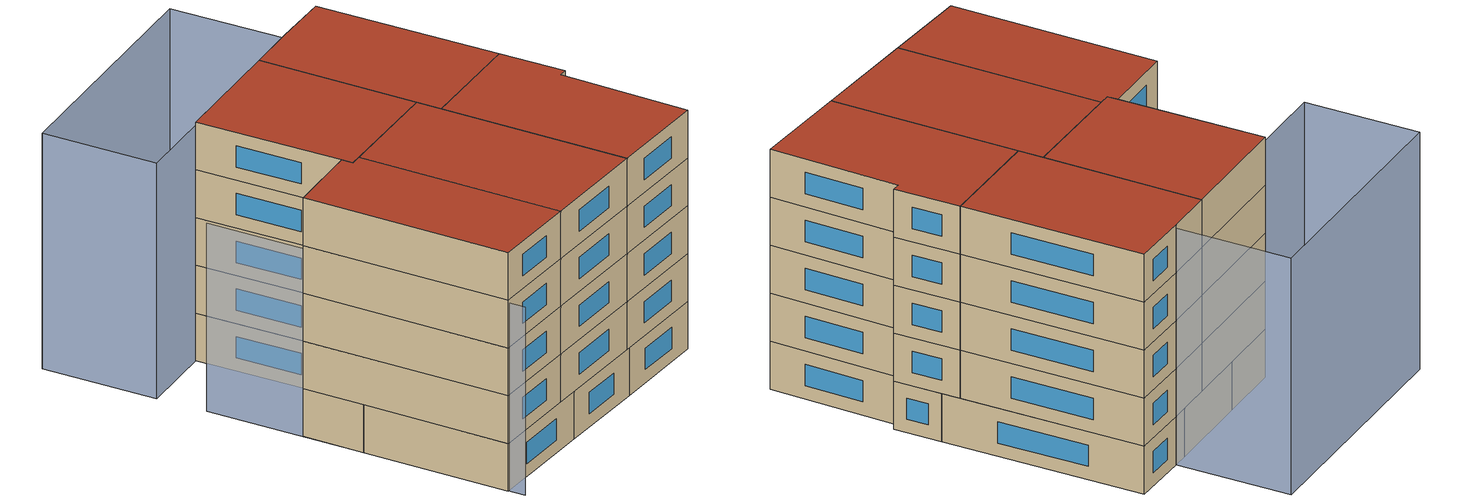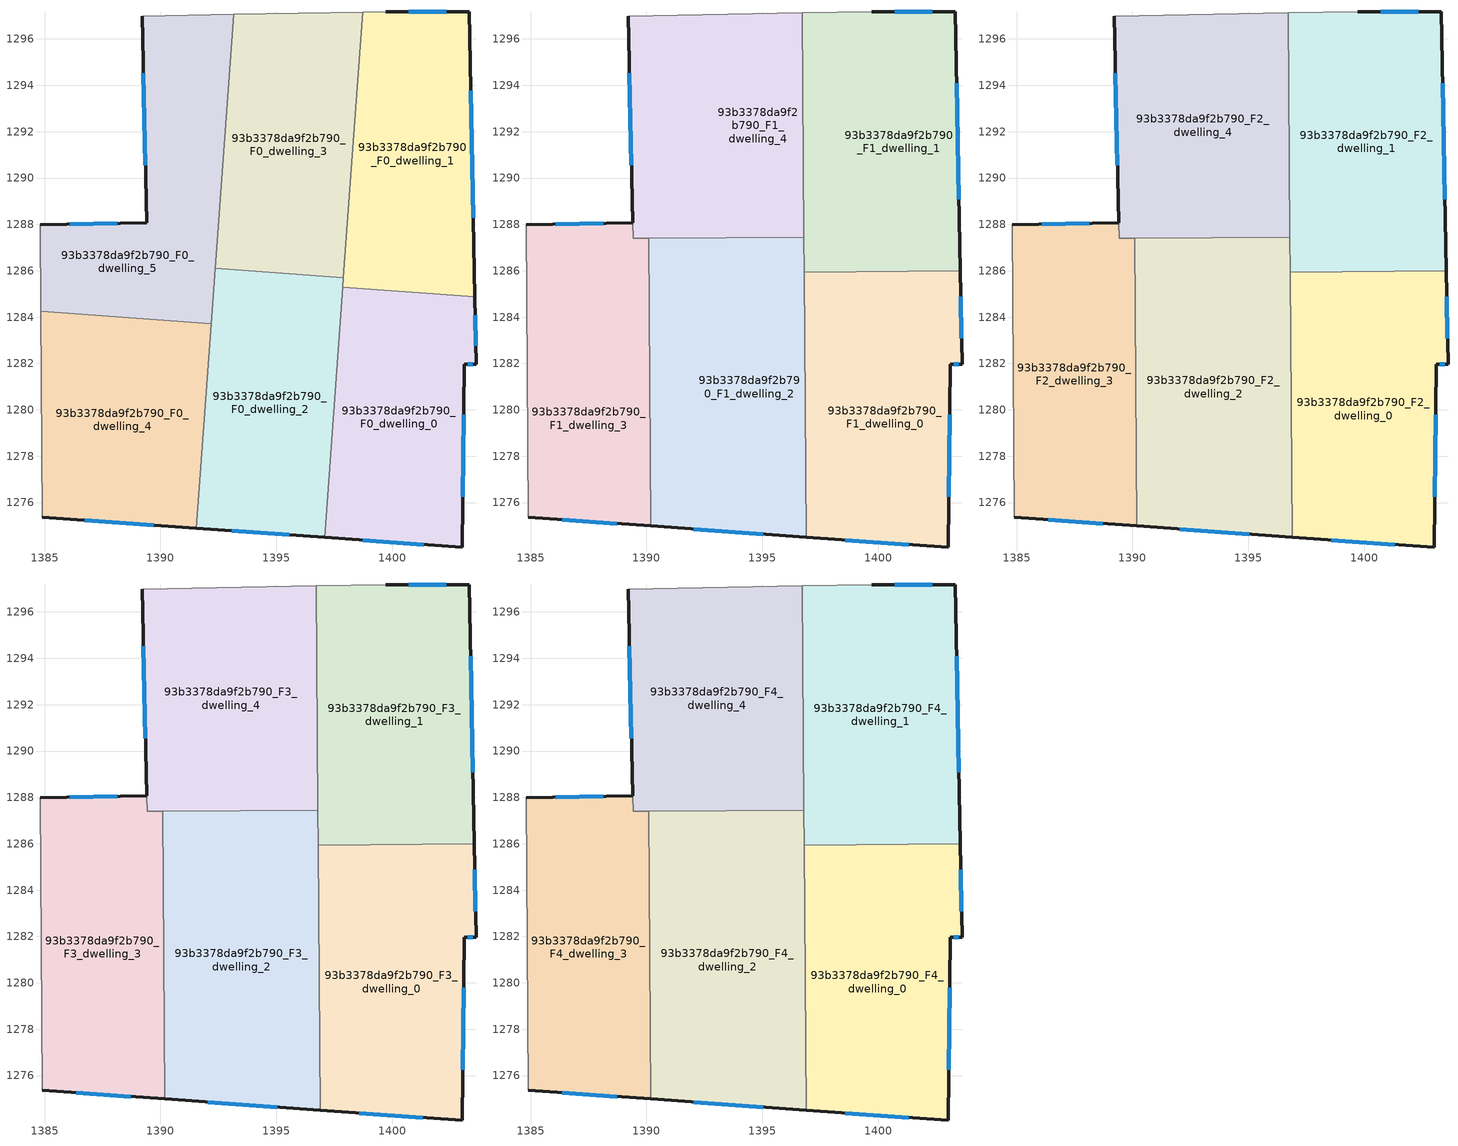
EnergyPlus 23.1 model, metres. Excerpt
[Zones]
93b3378da9f2b790_F0_dwelling_0
 floor ground (EU_floor_Construction): 1403.56,1284.88 1403.62,1281.97 1403.12,1281.97 1403.01,1274.06 1397.08,1274.49 1397.87,1285.29 z0
 wall outside (EU_wall_Construction): 1397.08,1274.49 1403.01,1274.06 1403.12,1281.97 1403.62,1281.97 1403.56,1284.88 z0:3
 wall to 93b3378da9f2b790_F0_dwelling_1 (EU_wall_Construction): 1403.56,1284.88 1397.87,1285.29 z0:3
 wall to 93b3378da9f2b790_F0_dwelling_2 (EU_wall_Construction): 1397.87,1285.29 1397.08,1274.49 z0:3
 window (EU_Window_Construction): 1403.6,1282.77 1403.58,1284.07 / 1403.25,1281.97 1403.48,1281.97 / 1403.04,1276.25 1403.09,1279.78 / 1398.72,1274.37 1401.37,1274.18 z0.83:2.17
93b3378da9f2b790_F0_dwelling_1
 floor ground (EU_floor_Construction): 1403.32,1297.18 1403.56,1284.88 1397.87,1285.29 1398.73,1297.16 1399.72,1297.18 z0
 wall outside (EU_wall_Construction): 1403.56,1284.88 1403.32,1297.18 1399.72,1297.18 z0:3
 wall adiabatic (EU_wall_Construction): 1399.72,1297.18 1398.73,1297.16 z0:3
 wall to 93b3378da9f2b790_F0_dwelling_3 (EU_wall_Construction): 1398.73,1297.16 1397.9,1285.7 z0:3
 wall to 93b3378da9f2b790_F0_dwelling_2 (EU_wall_Construction): 1397.9,1285.7 1397.87,1285.29 z0:3
 window (EU_Window_Construction): 1402.32,1297.18 1400.72,1297.18 / 1403.49,1288.28 1403.39,1293.77 z0.83:2.17
93b3378da9f2b790_F0_dwelling_2
 floor ground (EU_floor_Construction): 1397.9,1285.7 1397.08,1274.49 1391.56,1274.89 1392.37,1286.1 z0
 wall outside (EU_wall_Construction): 1391.56,1274.89 1397.08,1274.49 z0:3
 wall to 93b3378da9f2b790_F0_dwelling_3 (EU_wall_Construction): 1397.9,1285.7 1392.37,1286.1 z0:3
 wall to 93b3378da9f2b790_F0_dwelling_4 (EU_wall_Construction): 1392.2,1283.72 1391.56,1274.89 z0:3
 wall to 93b3378da9f2b790_F0_dwelling_5 (EU_wall_Construction): 1392.37,1286.1 1392.2,1283.72 z0:3
 window (EU_Window_Construction): 1393.09,1274.78 1395.55,1274.6 z0.83:2.17
 ceiling adiabatic (EU_roof_Construction): 1396.89,1274.51 1396.8,1285.78 1392.37,1286.1 1391.56,1274.89 z3
93b3378da9f2b790_F0_dwelling_3
 floor ground (EU_floor_Construction): 1398.73,1297.16 1397.9,1285.7 1392.37,1286.1 1393.17,1297.06 z0
 wall adiabatic (EU_wall_Construction): 1398.73,1297.16 1393.17,1297.06 z0:3
 wall to 93b3378da9f2b790_F0_dwelling_5 (EU_wall_Construction): 1393.17,1297.06 1392.37,1286.1 z0:3
 ceiling adiabatic (EU_roof_Construction): 1396.81,1285.78 1396.79,1287.45 1392.47,1287.42 1392.37,1286.1 z3
93b3378da9f2b790_F0_dwelling_4
 floor ground (EU_floor_Construction): 1392.2,1283.72 1391.56,1274.89 1384.9,1275.37 1384.83,1284.26 z0
 wall outside (EU_wall_Construction): 1384.9,1275.37 1391.56,1274.89 z0:3
 wall adiabatic (EU_wall_Construction): 1384.83,1284.26 1384.9,1275.37 z0:3
 wall to 93b3378da9f2b790_F0_dwelling_5 (EU_wall_Construction): 1392.2,1283.72 1384.83,1284.26 z0:3
 window (EU_Window_Construction): 1386.74,1275.24 1389.71,1275.02 z0.83:2.17
93b3378da9f2b790_F0_dwelling_5
 floor ground (EU_floor_Construction): 1393.17,1297.06 1392.2,1283.72 1384.83,1284.26 1384.81,1287.98 1389.41,1288.08 1389.21,1296.99 z0
 wall outside (EU_wall_Construction): 1389.21,1296.99 1389.41,1288.08 1384.81,1287.98 z0:3
 wall adiabatic (EU_wall_Construction): 1393.17,1297.06 1389.21,1296.99 / 1384.81,1287.98 1384.83,1284.26 z0:3
 window (EU_Window_Construction): 1388.13,1288.05 1386.08,1288.01 / 1389.27,1294.52 1389.35,1290.54 z0.83:2.17
 ceiling adiabatic (EU_roof_Construction): 1392.2,1283.72 1392.47,1287.42 1389.43,1287.39 1390.09,1287.4 1390.12,1283.87 z3
93b3378da9f2b790_F1_dwelling_0
 floor to 93b3378da9f2b790_F0_dwelling_0 (EU_floor_Construction): 1403.56,1284.88 1403.62,1281.97 1403.12,1281.97 1403.01,1274.06 1397.08,1274.49 1397.87,1285.29 z3
 floor to 93b3378da9f2b790_F0_dwelling_2 (EU_floor_Construction): 1397.9,1285.7 1397.08,1274.49 1396.89,1274.51 1396.81,1285.78 z3
 floor to 93b3378da9f2b790_F0_dwelling_1 (EU_floor_Construction): 1403.54,1285.99 1403.56,1284.88 1397.87,1285.29 1397.91,1285.95 z3
 floor to 93b3378da9f2b790_F0_dwelling_3 (EU_floor_Construction): 1397.91,1285.95 1397.9,1285.7 1396.81,1285.78 1396.8,1285.94 z3
 wall outside (EU_wall_Construction): 1396.89,1274.5 1403.01,1274.06 1403.12,1281.97 1403.62,1281.97 1403.54,1285.99 z3:6
 wall to 93b3378da9f2b790_F1_dwelling_1 (EU_wall_Construction): 1403.54,1285.99 1396.8,1285.94 z3:6
 wall to 93b3378da9f2b790_F1_dwelling_2 (EU_wall_Construction): 1396.8,1285.94 1396.89,1274.5 z3:6
 window (EU_Window_Construction): 1403.04,1276.25 1403.09,1279.78 / 1398.59,1274.38 1401.32,1274.19 / 1403.59,1283.08 1403.56,1284.88 / 1403.25,1281.97 1403.48,1281.97 z3.83:5.17
93b3378da9f2b790_F1_dwelling_1
 floor to 93b3378da9f2b790_F0_dwelling_1 (EU_floor_Construction): 1403.32,1297.18 1403.54,1285.99 1397.91,1285.95 1398.73,1297.16 1399.72,1297.18 z3
 floor to 93b3378da9f2b790_F0_dwelling_3 (EU_floor_Construction): 1398.73,1297.16 1397.91,1285.95 1396.8,1285.94 1396.72,1297.12 z3
 wall outside (EU_wall_Construction): 1403.54,1285.99 1403.32,1297.18 1399.72,1297.18 z3:6
 wall adiabatic (EU_wall_Construction): 1399.72,1297.18 1396.72,1297.12 z3:6
 wall to 93b3378da9f2b790_F1_dwelling_4 (EU_wall_Construction): 1396.72,1297.12 1396.79,1287.45 z3:6
 wall to 93b3378da9f2b790_F1_dwelling_2 (EU_wall_Construction): 1396.79,1287.45 1396.8,1285.94 z3:6
 window (EU_Window_Construction): 1402.32,1297.18 1400.72,1297.18 / 1403.48,1289.09 1403.38,1294.08 z3.83:5.17
93b3378da9f2b790_F1_dwelling_2
 floor to 93b3378da9f2b790_F0_dwelling_4 (EU_floor_Construction): 1392.2,1283.72 1391.56,1274.89 1390.19,1274.99 1390.13,1283.87 z3
 floor adiabatic (EU_floor_Construction): 1396.79,1287.45 1396.89,1274.5 1390.19,1274.99 1391.56,1274.89 1392.2,1283.72 1390.13,1283.87 1390.1,1287.4 z3
 wall outside (EU_wall_Construction): 1390.19,1274.99 1396.89,1274.5 z3:6
 wall to 93b3378da9f2b790_F1_dwelling_3 (EU_wall_Construction): 1390.1,1287.4 1390.19,1274.99 z3:6
 wall to 93b3378da9f2b790_F1_dwelling_4 (EU_wall_Construction): 1396.79,1287.45 1390.1,1287.4 z3:6
 window (EU_Window_Construction): 1392.05,1274.85 1395.04,1274.64 z3.83:5.17
93b3378da9f2b790_F1_dwelling_3
 floor to 93b3378da9f2b790_F0_dwelling_4 (EU_floor_Construction): 1390.12,1283.87 1390.19,1274.99 1384.9,1275.37 1384.83,1284.26 z3
 floor to 93b3378da9f2b790_F0_dwelling_5 (EU_floor_Construction): 1390.09,1287.4 1390.12,1283.87 1384.83,1284.26 1384.81,1287.98 1389.41,1288.08 1389.42,1287.39 z3
 wall outside (EU_wall_Construction): 1384.9,1275.37 1390.19,1274.99 / 1389.41,1288.08 1384.81,1287.98 z3:6
 wall adiabatic (EU_wall_Construction): 1384.81,1287.98 1384.9,1275.37 z3:6
 wall to 93b3378da9f2b790_F1_dwelling_4 (EU_wall_Construction): 1389.42,1287.39 1389.41,1288.08 / 1390.09,1287.4 1389.43,1287.39 z3:6
 window (EU_Window_Construction): 1386.37,1275.26 1388.73,1275.09 / 1388.13,1288.05 1386.08,1288.01 z3.83:5.17
93b3378da9f2b790_F1_dwelling_4
 floor to 93b3378da9f2b790_F0_dwelling_3 (EU_floor_Construction): 1396.72,1297.12 1396.79,1287.45 1392.47,1287.42 1393.17,1297.06 z3
 floor to 93b3378da9f2b790_F0_dwelling_5 (EU_floor_Construction): 1393.17,1297.06 1392.47,1287.42 1389.43,1287.39 1389.21,1296.99 z3
 wall outside (EU_wall_Construction): 1389.21,1296.99 1389.41,1288.08 z3:6
 wall adiabatic (EU_wall_Construction): 1396.72,1297.12 1389.21,1296.99 z3:6
 window (EU_Window_Construction): 1389.27,1294.52 1389.35,1290.54 z3.83:5.17
93b3378da9f2b790_F2_dwelling_0
 floor to 93b3378da9f2b790_F1_dwelling_0 (EU_floor_Construction): 1403.54,1285.99 1403.62,1281.97 1403.12,1281.97 1403.01,1274.06 1396.89,1274.5 1396.8,1285.94 z6
 wall outside (EU_wall_Construction): 1396.89,1274.5 1403.01,1274.06 1403.12,1281.97 1403.62,1281.97 1403.54,1285.99 z6:9
 wall to 93b3378da9f2b790_F2_dwelling_1 (EU_wall_Construction): 1403.54,1285.99 1396.8,1285.94 z6:9
 wall to 93b3378da9f2b790_F2_dwelling_2 (EU_wall_Construction): 1396.8,1285.94 1396.89,1274.5 z6:9
 window (EU_Window_Construction): 1403.04,1276.25 1403.09,1279.78 / 1398.59,1274.38 1401.32,1274.19 / 1403.59,1283.08 1403.56,1284.88 / 1403.25,1281.97 1403.48,1281.97 z6.83:8.17
93b3378da9f2b790_F2_dwelling_1
 floor to 93b3378da9f2b790_F1_dwelling_1 (EU_floor_Construction): 1403.32,1297.18 1403.54,1285.99 1396.8,1285.94 1396.72,1297.12 1399.72,1297.18 z6
 wall outside (EU_wall_Construction): 1403.54,1285.99 1403.32,1297.18 1399.72,1297.18 z6:9
 wall adiabatic (EU_wall_Construction): 1399.72,1297.18 1396.72,1297.12 z6:9
 wall to 93b3378da9f2b790_F2_dwelling_4 (EU_wall_Construction): 1396.72,1297.12 1396.79,1287.45 z6:9
 wall to 93b3378da9f2b790_F2_dwelling_2 (EU_wall_Construction): 1396.79,1287.45 1396.8,1285.94 z6:9
 window (EU_Window_Construction): 1402.32,1297.18 1400.72,1297.18 / 1403.48,1289.09 1403.38,1294.08 z6.83:8.17
93b3378da9f2b790_F2_dwelling_2
 floor to 93b3378da9f2b790_F1_dwelling_2 (EU_floor_Construction): 1396.79,1287.45 1396.89,1274.5 1390.19,1274.99 1390.1,1287.4 z6
 wall outside (EU_wall_Construction): 1390.19,1274.99 1396.89,1274.5 z6:9
 wall to 93b3378da9f2b790_F2_dwelling_3 (EU_wall_Construction): 1390.1,1287.4 1390.19,1274.99 z6:9
 wall to 93b3378da9f2b790_F2_dwelling_4 (EU_wall_Construction): 1396.79,1287.45 1390.1,1287.4 z6:9
 window (EU_Window_Construction): 1392.05,1274.85 1395.04,1274.64 z6.83:8.17
93b3378da9f2b790_F2_dwelling_3
 floor to 93b3378da9f2b790_F1_dwelling_3 (EU_floor_Construction): 1390.09,1287.4 1390.19,1274.99 1384.9,1275.37 1384.81,1287.98 1389.41,1288.08 1389.42,1287.39 z6
 wall outside (EU_wall_Construction): 1384.9,1275.37 1390.19,1274.99 / 1389.41,1288.08 1384.81,1287.98 z6:9
 wall adiabatic (EU_wall_Construction): 1384.81,1287.98 1384.9,1275.37 z6:9
 wall to 93b3378da9f2b790_F2_dwelling_4 (EU_wall_Construction): 1389.42,1287.39 1389.41,1288.08 / 1390.09,1287.4 1389.43,1287.39 z6:9
 window (EU_Window_Construction): 1386.37,1275.26 1388.73,1275.09 / 1388.13,1288.05 1386.08,1288.01 z6.83:8.17
93b3378da9f2b790_F2_dwelling_4
 floor to 93b3378da9f2b790_F1_dwelling_4 (EU_floor_Construction): 1396.72,1297.12 1396.79,1287.45 1389.43,1287.39 1389.21,1296.99 z6
 wall outside (EU_wall_Construction): 1389.21,1296.99 1389.41,1288.08 z6:9
 wall adiabatic (EU_wall_Construction): 1396.72,1297.12 1389.21,1296.99 z6:9
 window (EU_Window_Construction): 1389.27,1294.52 1389.35,1290.54 z6.83:8.17
93b3378da9f2b790_F3_dwelling_0
 floor to 93b3378da9f2b790_F2_dwelling_0 (EU_floor_Construction): 1403.54,1285.99 1403.62,1281.97 1403.12,1281.97 1403.01,1274.06 1396.89,1274.5 1396.8,1285.94 z9
 wall outside (EU_wall_Construction): 1396.89,1274.5 1403.01,1274.06 1403.12,1281.97 1403.62,1281.97 1403.54,1285.99 z9:12
 wall to 93b3378da9f2b790_F3_dwelling_1 (EU_wall_Construction): 1403.54,1285.99 1396.8,1285.94 z9:12
 wall to 93b3378da9f2b790_F3_dwelling_2 (EU_wall_Construction): 1396.8,1285.94 1396.89,1274.5 z9:12
 window (EU_Window_Construction): 1403.04,1276.25 1403.09,1279.78 / 1398.59,1274.38 1401.32,1274.19 / 1403.59,1283.08 1403.56,1284.88 / 1403.25,1281.97 1403.48,1281.97 z9.83:11.17
93b3378da9f2b790_F3_dwelling_1
 floor to 93b3378da9f2b790_F2_dwelling_1 (EU_floor_Construction): 1403.32,1297.18 1403.54,1285.99 1396.8,1285.94 1396.72,1297.12 1399.72,1297.18 z9
 wall outside (EU_wall_Construction): 1403.54,1285.99 1403.32,1297.18 1399.72,1297.18 z9:12
 wall adiabatic (EU_wall_Construction): 1399.72,1297.18 1396.72,1297.12 z9:12
 wall to 93b3378da9f2b790_F3_dwelling_4 (EU_wall_Construction): 1396.72,1297.12 1396.79,1287.45 z9:12
 wall to 93b3378da9f2b790_F3_dwelling_2 (EU_wall_Construction): 1396.79,1287.45 1396.8,1285.94 z9:12
 window (EU_Window_Construction): 1402.32,1297.18 1400.72,1297.18 / 1403.48,1289.09 1403.38,1294.08 z9.83:11.17
93b3378da9f2b790_F3_dwelling_2
 floor to 93b3378da9f2b790_F2_dwelling_2 (EU_floor_Construction): 1396.79,1287.45 1396.89,1274.5 1390.19,1274.99 1390.1,1287.4 z9
 wall outside (EU_wall_Construction): 1390.19,1274.99 1396.89,1274.5 z9:12
 wall to 93b3378da9f2b790_F3_dwelling_3 (EU_wall_Construction): 1390.1,1287.4 1390.19,1274.99 z9:12
 wall to 93b3378da9f2b790_F3_dwelling_4 (EU_wall_Construction): 1396.79,1287.45 1390.1,1287.4 z9:12
 window (EU_Window_Construction): 1392.05,1274.85 1395.04,1274.64 z9.83:11.17
93b3378da9f2b790_F3_dwelling_3
 floor to 93b3378da9f2b790_F2_dwelling_3 (EU_floor_Construction): 1390.09,1287.4 1390.19,1274.99 1384.9,1275.37 1384.81,1287.98 1389.41,1288.08 1389.42,1287.39 z9
 wall outside (EU_wall_Construction): 1384.9,1275.37 1390.19,1274.99 / 1389.41,1288.08 1384.81,1287.98 z9:12
 wall adiabatic (EU_wall_Construction): 1384.81,1287.98 1384.9,1275.37 z9:12
 wall to 93b3378da9f2b790_F3_dwelling_4 (EU_wall_Construction): 1389.42,1287.39 1389.41,1288.08 / 1390.09,1287.4 1389.43,1287.39 z9:12
 window (EU_Window_Construction): 1386.37,1275.26 1388.73,1275.09 / 1388.13,1288.05 1386.08,1288.01 z9.83:11.17
93b3378da9f2b790_F3_dwelling_4
 floor to 93b3378da9f2b790_F2_dwelling_4 (EU_floor_Construction): 1396.72,1297.12 1396.79,1287.45 1389.43,1287.39 1389.21,1296.99 z9
 wall outside (EU_wall_Construction): 1389.21,1296.99 1389.41,1288.08 z9:12
 wall adiabatic (EU_wall_Construction): 1396.72,1297.12 1389.21,1296.99 z9:12
 window (EU_Window_Construction): 1389.27,1294.52 1389.35,1290.54 z9.83:11.17
93b3378da9f2b790_F4_dwelling_0
 floor to 93b3378da9f2b790_F3_dwelling_0 (EU_floor_Construction): 1403.54,1285.99 1403.62,1281.97 1403.12,1281.97 1403.01,1274.06 1396.89,1274.5 1396.8,1285.94 z12
 wall outside (EU_wall_Construction): 1396.89,1274.5 1403.01,1274.06 1403.12,1281.97 1403.62,1281.97 1403.54,1285.99 z12:15
 wall to 93b3378da9f2b790_F4_dwelling_1 (EU_wall_Construction): 1403.54,1285.99 1396.8,1285.94 z12:15
 wall to 93b3378da9f2b790_F4_dwelling_2 (EU_wall_Construction): 1396.8,1285.94 1396.89,1274.5 z12:15
 window (EU_Window_Construction): 1403.04,1276.25 1403.09,1279.78 / 1398.59,1274.38 1401.32,1274.19 / 1403.59,1283.08 1403.56,1284.88 / 1403.25,1281.97 1403.48,1281.97 z12.83:14.17
 roof outside (EU_roof_Construction): 1403.01,1274.06 1403.12,1281.97 1403.62,1281.97 1403.54,1285.99 1396.8,1285.94 1396.89,1274.5 z15
93b3378da9f2b790_F4_dwelling_1
 floor to 93b3378da9f2b790_F3_dwelling_1 (EU_floor_Construction): 1403.32,1297.18 1403.54,1285.99 1396.8,1285.94 1396.72,1297.12 1399.72,1297.18 z12
 wall outside (EU_wall_Construction): 1403.54,1285.99 1403.32,1297.18 1399.72,1297.18 z12:15
 wall adiabatic (EU_wall_Construction): 1399.72,1297.18 1396.72,1297.12 z12:15
 wall to 93b3378da9f2b790_F4_dwelling_4 (EU_wall_Construction): 1396.72,1297.12 1396.79,1287.45 z12:15
 wall to 93b3378da9f2b790_F4_dwelling_2 (EU_wall_Construction): 1396.79,1287.45 1396.8,1285.94 z12:15
 window (EU_Window_Construction): 1402.32,1297.18 1400.72,1297.18 / 1403.48,1289.09 1403.38,1294.08 z12.83:14.17
 roof outside (EU_roof_Construction): 1403.54,1285.99 1403.32,1297.18 1399.72,1297.18 1396.72,1297.12 1396.8,1285.94 z15
93b3378da9f2b790_F4_dwelling_2
 floor to 93b3378da9f2b790_F3_dwelling_2 (EU_floor_Construction): 1396.79,1287.45 1396.89,1274.5 1390.19,1274.99 1390.1,1287.4 z12
 wall outside (EU_wall_Construction): 1390.19,1274.99 1396.89,1274.5 z12:15
 wall to 93b3378da9f2b790_F4_dwelling_3 (EU_wall_Construction): 1390.1,1287.4 1390.19,1274.99 z12:15
 wall to 93b3378da9f2b790_F4_dwelling_4 (EU_wall_Construction): 1396.79,1287.45 1390.1,1287.4 z12:15
 window (EU_Window_Construction): 1392.05,1274.85 1395.04,1274.64 z12.83:14.17
 roof outside (EU_roof_Construction): 1396.89,1274.5 1396.79,1287.45 1390.1,1287.4 1390.19,1274.99 z15
93b3378da9f2b790_F4_dwelling_3
 floor to 93b3378da9f2b790_F3_dwelling_3 (EU_floor_Construction): 1390.09,1287.4 1390.19,1274.99 1384.9,1275.37 1384.81,1287.98 1389.41,1288.08 1389.42,1287.39 z12
 wall outside (EU_wall_Construction): 1384.9,1275.37 1390.19,1274.99 / 1389.41,1288.08 1384.81,1287.98 z12:15
 wall adiabatic (EU_wall_Construction): 1384.81,1287.98 1384.9,1275.37 z12:15
 wall to 93b3378da9f2b790_F4_dwelling_4 (EU_wall_Construction): 1389.42,1287.39 1389.41,1288.08 / 1390.09,1287.4 1389.43,1287.39 z12:15
 window (EU_Window_Construction): 1386.37,1275.26 1388.73,1275.09 / 1388.13,1288.05 1386.08,1288.01 z12.83:14.17
 roof outside (EU_roof_Construction): 1390.19,1274.99 1390.09,1287.4 1389.42,1287.39 1389.41,1288.08 1384.81,1287.98 1384.9,1275.37 z15
93b3378da9f2b790_F4_dwelling_4
 floor to 93b3378da9f2b790_F3_dwelling_4 (EU_floor_Construction): 1396.72,1297.12 1396.79,1287.45 1389.43,1287.39 1389.21,1296.99 z12
 wall outside (EU_wall_Construction): 1389.21,1296.99 1389.41,1288.08 z12:15
 wall adiabatic (EU_wall_Construction): 1396.72,1297.12 1389.21,1296.99 z12:15
 window (EU_Window_Construction): 1389.27,1294.52 1389.35,1290.54 z12.83:14.17
 roof outside (EU_roof_Construction): 1396.79,1287.45 1396.72,1297.12 1389.21,1296.99 1389.42,1287.39 z15
shading: 1384.73,1293.88 1384.98,1274.37 z0:11.8; 1399.75,1297.18 1384.62,1296.9 / 1384.62,1296.9 1384.49,1303.91 / 1384.49,1303.91 1399.62,1304.19 / 1399.62,1304.19 1399.75,1297.18 z0:14.8
[Building]
EU S2 Campaign: North Axis=0; Terrain=City; Solar Distribution=FullExterior
[Site:Location]
Lyon-Bron: Latitude=45.75; Longitude=5; Time Zone=1; Elevation=198
[SizingPeriod:WeatherFileDays]
AnnualSizingPeriod: Begin Month=1; Begin Day of Month=1; End Month=12; End Day of Month=31; Day of Week for Start Day=Monday; Use Weather File Daylight Saving Period=No; Use Weather File Rain and Snow Indicators=No
[MATERIAL]
EU_InternalMass_Material: Roughness=MediumRough; Thickness=0.1; Conductivity=1; Density=1800; Specific Heat=900; Thermal Absorptance=0.9; Solar Absorptance=0.7; Visible Absorptance=0.7
[MATERIAL:NOMASS] Roughness=MediumRough; Thermal Absorptance=0.9; Solar Absorptance=0.7; Visible Absorptance=0.7
Name | Thermal Resistance
EU_wall_NoMass | 1.97775
EU_roof_NoMass | 1.81626
EU_floor_NoMass | 1.84812
[WINDOWMATERIAL:SIMPLEGLAZINGSYSTEM]
EU_Window_SimpleGlazing: UFactor=3.27502; Solar Heat Gain Coefficient=0.76; Visible Transmittance=0.76
[CONSTRUCTION]
EU_wall_Construction: EU_wall_NoMass
EU_roof_Construction: EU_roof_NoMass
EU_floor_Construction: EU_floor_NoMass
EU_Window_Construction: EU_Window_SimpleGlazing
EU_InternalMass_Construction: EU_InternalMass_Material
[ZONE] Type=1; Multiplier=1; Ceiling Height=autocalculate; Floor Area=autocalculate; Part of Total Floor Area=Yes
Name | Volume
93b3378da9f2b790_F0_dwelling_0; 93b3378da9f2b790_F0_dwelling_3 | 186.726
93b3378da9f2b790_F1_dwelling_0; 93b3378da9f2b790_F2_dwelling_0; 93b3378da9f2b790_F3_dwelling_0; 93b3378da9f2b790_F4_dwelling_0 | 224.069
93b3378da9f2b790_F0_dwelling_1 | 186.727
93b3378da9f2b790_F1_dwelling_1; 93b3378da9f2b790_F2_dwelling_1; 93b3378da9f2b790_F3_dwelling_1; 93b3378da9f2b790_F4_dwelling_1 | 224.076
93b3378da9f2b790_F0_dwelling_2; 93b3378da9f2b790_F0_dwelling_4 | 186.735
93b3378da9f2b790_F1_dwelling_2; 93b3378da9f2b790_F2_dwelling_2; 93b3378da9f2b790_F3_dwelling_2; 93b3378da9f2b790_F4_dwelling_2 | 254.594
93b3378da9f2b790_F1_dwelling_3; 93b3378da9f2b790_F2_dwelling_3; 93b3378da9f2b790_F3_dwelling_3; 93b3378da9f2b790_F4_dwelling_3 | 202.486
93b3378da9f2b790_F1_dwelling_4; 93b3378da9f2b790_F2_dwelling_4; 93b3378da9f2b790_F3_dwelling_4; 93b3378da9f2b790_F4_dwelling_4 | 214.958
93b3378da9f2b790_F0_dwelling_5 | 186.724
[INTERNALMASS] Construction=EU_InternalMass_Construction
Name | Zone or ZoneList | Surface Area
93b3378da9f2b790_F0_dwelling_0_EU_InternalMass | 93b3378da9f2b790_F0_dwelling_0 | 62.2421
93b3378da9f2b790_F0_dwelling_1_EU_InternalMass | 93b3378da9f2b790_F0_dwelling_1 | 62.2431
93b3378da9f2b790_F0_dwelling_2_EU_InternalMass | 93b3378da9f2b790_F0_dwelling_2 | 62.2448
93b3378da9f2b790_F0_dwelling_3_EU_InternalMass | 93b3378da9f2b790_F0_dwelling_3 | 62.2409
93b3378da9f2b790_F0_dwelling_4_EU_InternalMass | 93b3378da9f2b790_F0_dwelling_4 | 62.2437
93b3378da9f2b790_F0_dwelling_5_EU_InternalMass | 93b3378da9f2b790_F0_dwelling_5 | 62.2452
93b3378da9f2b790_F1_dwelling_0_EU_InternalMass | 93b3378da9f2b790_F1_dwelling_0 | 74.6884
93b3378da9f2b790_F1_dwelling_1_EU_InternalMass | 93b3378da9f2b790_F1_dwelling_1 | 74.6952
93b3378da9f2b790_F1_dwelling_2_EU_InternalMass | 93b3378da9f2b790_F1_dwelling_2 | 84.8639
93b3378da9f2b790_F1_dwelling_3_EU_InternalMass | 93b3378da9f2b790_F1_dwelling_3 | 67.5289
93b3378da9f2b790_F1_dwelling_4_EU_InternalMass | 93b3378da9f2b790_F1_dwelling_4 | 71.675
93b3378da9f2b790_F2_dwelling_0_EU_InternalMass | 93b3378da9f2b790_F2_dwelling_0 | 74.6884
93b3378da9f2b790_F2_dwelling_1_EU_InternalMass | 93b3378da9f2b790_F2_dwelling_1 | 74.6952
93b3378da9f2b790_F2_dwelling_2_EU_InternalMass | 93b3378da9f2b790_F2_dwelling_2 | 84.8639
93b3378da9f2b790_F2_dwelling_3_EU_InternalMass | 93b3378da9f2b790_F2_dwelling_3 | 67.5289
93b3378da9f2b790_F2_dwelling_4_EU_InternalMass | 93b3378da9f2b790_F2_dwelling_4 | 71.675
93b3378da9f2b790_F3_dwelling_0_EU_InternalMass | 93b3378da9f2b790_F3_dwelling_0 | 74.6884
93b3378da9f2b790_F3_dwelling_1_EU_InternalMass | 93b3378da9f2b790_F3_dwelling_1 | 74.6952
93b3378da9f2b790_F3_dwelling_2_EU_InternalMass | 93b3378da9f2b790_F3_dwelling_2 | 84.8639
93b3378da9f2b790_F3_dwelling_3_EU_InternalMass | 93b3378da9f2b790_F3_dwelling_3 | 67.5289
93b3378da9f2b790_F3_dwelling_4_EU_InternalMass | 93b3378da9f2b790_F3_dwelling_4 | 71.675
93b3378da9f2b790_F4_dwelling_0_EU_InternalMass | 93b3378da9f2b790_F4_dwelling_0 | 74.6884
93b3378da9f2b790_F4_dwelling_1_EU_InternalMass | 93b3378da9f2b790_F4_dwelling_1 | 74.6952
93b3378da9f2b790_F4_dwelling_2_EU_InternalMass | 93b3378da9f2b790_F4_dwelling_2 | 84.8639
93b3378da9f2b790_F4_dwelling_3_EU_InternalMass | 93b3378da9f2b790_F4_dwelling_3 | 67.5289
93b3378da9f2b790_F4_dwelling_4_EU_InternalMass | 93b3378da9f2b790_F4_dwelling_4 | 71.675
[OTHEREQUIPMENT] Fuel Type=Electricity; Design Level Calculation Method=Watts/Area; Power per Zone Floor Area=1; Fraction Latent=0; Fraction Radiant=0; Fraction Lost=0; Carbon Dioxide Generation Rate=0; EndUse Subcategory=EU_Step8_InternalGains
Name | Zone or ZoneList or Space or SpaceList | Schedule
EU_Step8_InternalGain_93b3378da9f2b790_F0_dwelling_0_f000 | 93b3378da9f2b790_F0_dwelling_0 | EU_Step8_GainSchedule_93b3378da9f2b790_F0_dwelling_0_f000
EU_Step8_InternalGain_93b3378da9f2b790_F0_dwelling_1_f000 | 93b3378da9f2b790_F0_dwelling_1 | EU_Step8_GainSchedule_93b3378da9f2b790_F0_dwelling_1_f000
EU_Step8_InternalGain_93b3378da9f2b790_F0_dwelling_2_f000 | 93b3378da9f2b790_F0_dwelling_2 | EU_Step8_GainSchedule_93b3378da9f2b790_F0_dwelling_2_f000
EU_Step8_InternalGain_93b3378da9f2b790_F0_dwelling_3_f000 | 93b3378da9f2b790_F0_dwelling_3 | EU_Step8_GainSchedule_93b3378da9f2b790_F0_dwelling_3_f000
EU_Step8_InternalGain_93b3378da9f2b790_F0_dwelling_4_f000 | 93b3378da9f2b790_F0_dwelling_4 | EU_Step8_GainSchedule_93b3378da9f2b790_F0_dwelling_4_f000
EU_Step8_InternalGain_93b3378da9f2b790_F0_dwelling_5_f000 | 93b3378da9f2b790_F0_dwelling_5 | EU_Step8_GainSchedule_93b3378da9f2b790_F0_dwelling_5_f000
EU_Step8_InternalGain_93b3378da9f2b790_F1_dwelling_0_f000 | 93b3378da9f2b790_F1_dwelling_0 | EU_Step8_GainSchedule_93b3378da9f2b790_F1_dwelling_0_f000
EU_Step8_InternalGain_93b3378da9f2b790_F1_dwelling_1_f000 | 93b3378da9f2b790_F1_dwelling_1 | EU_Step8_GainSchedule_93b3378da9f2b790_F1_dwelling_1_f000
EU_Step8_InternalGain_93b3378da9f2b790_F1_dwelling_2_f000 | 93b3378da9f2b790_F1_dwelling_2 | EU_Step8_GainSchedule_93b3378da9f2b790_F1_dwelling_2_f000
EU_Step8_InternalGain_93b3378da9f2b790_F1_dwelling_3_f000 | 93b3378da9f2b790_F1_dwelling_3 | EU_Step8_GainSchedule_93b3378da9f2b790_F1_dwelling_3_f000
EU_Step8_InternalGain_93b3378da9f2b790_F1_dwelling_4_f000 | 93b3378da9f2b790_F1_dwelling_4 | EU_Step8_GainSchedule_93b3378da9f2b790_F1_dwelling_4_f000
EU_Step8_InternalGain_93b3378da9f2b790_F2_dwelling_0_f000 | 93b3378da9f2b790_F2_dwelling_0 | EU_Step8_GainSchedule_93b3378da9f2b790_F2_dwelling_0_f000
EU_Step8_InternalGain_93b3378da9f2b790_F2_dwelling_1_f000 | 93b3378da9f2b790_F2_dwelling_1 | EU_Step8_GainSchedule_93b3378da9f2b790_F2_dwelling_1_f000
EU_Step8_InternalGain_93b3378da9f2b790_F2_dwelling_2_f000 | 93b3378da9f2b790_F2_dwelling_2 | EU_Step8_GainSchedule_93b3378da9f2b790_F2_dwelling_2_f000
EU_Step8_InternalGain_93b3378da9f2b790_F2_dwelling_3_f000 | 93b3378da9f2b790_F2_dwelling_3 | EU_Step8_GainSchedule_93b3378da9f2b790_F2_dwelling_3_f000
EU_Step8_InternalGain_93b3378da9f2b790_F2_dwelling_4_f000 | 93b3378da9f2b790_F2_dwelling_4 | EU_Step8_GainSchedule_93b3378da9f2b790_F2_dwelling_4_f000
EU_Step8_InternalGain_93b3378da9f2b790_F3_dwelling_0_f000 | 93b3378da9f2b790_F3_dwelling_0 | EU_Step8_GainSchedule_93b3378da9f2b790_F3_dwelling_0_f000
EU_Step8_InternalGain_93b3378da9f2b790_F3_dwelling_1_f000 | 93b3378da9f2b790_F3_dwelling_1 | EU_Step8_GainSchedule_93b3378da9f2b790_F3_dwelling_1_f000
EU_Step8_InternalGain_93b3378da9f2b790_F3_dwelling_2_f000 | 93b3378da9f2b790_F3_dwelling_2 | EU_Step8_GainSchedule_93b3378da9f2b790_F3_dwelling_2_f000
EU_Step8_InternalGain_93b3378da9f2b790_F3_dwelling_3_f000 | 93b3378da9f2b790_F3_dwelling_3 | EU_Step8_GainSchedule_93b3378da9f2b790_F3_dwelling_3_f000
EU_Step8_InternalGain_93b3378da9f2b790_F3_dwelling_4_f000 | 93b3378da9f2b790_F3_dwelling_4 | EU_Step8_GainSchedule_93b3378da9f2b790_F3_dwelling_4_f000
EU_Step8_InternalGain_93b3378da9f2b790_F4_dwelling_0_f000 | 93b3378da9f2b790_F4_dwelling_0 | EU_Step8_GainSchedule_93b3378da9f2b790_F4_dwelling_0_f000
EU_Step8_InternalGain_93b3378da9f2b790_F4_dwelling_1_f000 | 93b3378da9f2b790_F4_dwelling_1 | EU_Step8_GainSchedule_93b3378da9f2b790_F4_dwelling_1_f000
EU_Step8_InternalGain_93b3378da9f2b790_F4_dwelling_2_f000 | 93b3378da9f2b790_F4_dwelling_2 | EU_Step8_GainSchedule_93b3378da9f2b790_F4_dwelling_2_f000
EU_Step8_InternalGain_93b3378da9f2b790_F4_dwelling_3_f000 | 93b3378da9f2b790_F4_dwelling_3 | EU_Step8_GainSchedule_93b3378da9f2b790_F4_dwelling_3_f000
EU_Step8_InternalGain_93b3378da9f2b790_F4_dwelling_4_f000 | 93b3378da9f2b790_F4_dwelling_4 | EU_Step8_GainSchedule_93b3378da9f2b790_F4_dwelling_4_f000
[ZONEVENTILATION:DESIGNFLOWRATE] Schedule=EU_AlwaysOn; Design Flow Rate Calculation Method=AirChanges/Hour; Air Changes per Hour=0.759424; Ventilation Type=Natural; Fan Pressure Rise=0; Fan Total Efficiency=1; Constant Term Coefficient=1; Temperature Term Coefficient=0; Velocity Term Coefficient=0; Velocity Squared Term Coefficient=0; Minimum Indoor Temperature=-100; Maximum Indoor Temperature=100; Delta Temperature=-100; Minimum Outdoor Temperature=-100; Maximum Outdoor Temperature=100; Maximum Wind Speed=40
Name | Zone or ZoneList or Space or SpaceList
EU_ConstantAir_93b3378da9f2b790_F0_dwelling_0 | 93b3378da9f2b790_F0_dwelling_0
EU_ConstantAir_93b3378da9f2b790_F0_dwelling_1 | 93b3378da9f2b790_F0_dwelling_1
EU_ConstantAir_93b3378da9f2b790_F0_dwelling_2 | 93b3378da9f2b790_F0_dwelling_2
EU_ConstantAir_93b3378da9f2b790_F0_dwelling_3 | 93b3378da9f2b790_F0_dwelling_3
EU_ConstantAir_93b3378da9f2b790_F0_dwelling_4 | 93b3378da9f2b790_F0_dwelling_4
EU_ConstantAir_93b3378da9f2b790_F0_dwelling_5 | 93b3378da9f2b790_F0_dwelling_5
EU_ConstantAir_93b3378da9f2b790_F1_dwelling_0 | 93b3378da9f2b790_F1_dwelling_0
EU_ConstantAir_93b3378da9f2b790_F1_dwelling_1 | 93b3378da9f2b790_F1_dwelling_1
EU_ConstantAir_93b3378da9f2b790_F1_dwelling_2 | 93b3378da9f2b790_F1_dwelling_2
EU_ConstantAir_93b3378da9f2b790_F1_dwelling_3 | 93b3378da9f2b790_F1_dwelling_3
EU_ConstantAir_93b3378da9f2b790_F1_dwelling_4 | 93b3378da9f2b790_F1_dwelling_4
EU_ConstantAir_93b3378da9f2b790_F2_dwelling_0 | 93b3378da9f2b790_F2_dwelling_0
EU_ConstantAir_93b3378da9f2b790_F2_dwelling_1 | 93b3378da9f2b790_F2_dwelling_1
EU_ConstantAir_93b3378da9f2b790_F2_dwelling_2 | 93b3378da9f2b790_F2_dwelling_2
EU_ConstantAir_93b3378da9f2b790_F2_dwelling_3 | 93b3378da9f2b790_F2_dwelling_3
EU_ConstantAir_93b3378da9f2b790_F2_dwelling_4 | 93b3378da9f2b790_F2_dwelling_4
EU_ConstantAir_93b3378da9f2b790_F3_dwelling_0 | 93b3378da9f2b790_F3_dwelling_0
EU_ConstantAir_93b3378da9f2b790_F3_dwelling_1 | 93b3378da9f2b790_F3_dwelling_1
EU_ConstantAir_93b3378da9f2b790_F3_dwelling_2 | 93b3378da9f2b790_F3_dwelling_2
EU_ConstantAir_93b3378da9f2b790_F3_dwelling_3 | 93b3378da9f2b790_F3_dwelling_3
EU_ConstantAir_93b3378da9f2b790_F3_dwelling_4 | 93b3378da9f2b790_F3_dwelling_4
EU_ConstantAir_93b3378da9f2b790_F4_dwelling_0 | 93b3378da9f2b790_F4_dwelling_0
EU_ConstantAir_93b3378da9f2b790_F4_dwelling_1 | 93b3378da9f2b790_F4_dwelling_1
EU_ConstantAir_93b3378da9f2b790_F4_dwelling_2 | 93b3378da9f2b790_F4_dwelling_2
EU_ConstantAir_93b3378da9f2b790_F4_dwelling_3 | 93b3378da9f2b790_F4_dwelling_3
EU_ConstantAir_93b3378da9f2b790_F4_dwelling_4 | 93b3378da9f2b790_F4_dwelling_4
[HVACTEMPLATE:THERMOSTAT] Constant Heating Setpoint=20; Constant Cooling Setpoint=50
EU_HeatOnly_93b3378da9f2b790_F0_dwelling_0; EU_HeatOnly_93b3378da9f2b790_F0_dwelling_1; EU_HeatOnly_93b3378da9f2b790_F0_dwelling_2; EU_HeatOnly_93b3378da9f2b790_F0_dwelling_3; EU_HeatOnly_93b3378da9f2b790_F0_dwelling_4; EU_HeatOnly_93b3378da9f2b790_F0_dwelling_5; EU_HeatOnly_93b3378da9f2b790_F1_dwelling_0; EU_HeatOnly_93b3378da9f2b790_F1_dwelling_1; EU_HeatOnly_93b3378da9f2b790_F1_dwelling_2; EU_HeatOnly_93b3378da9f2b790_F1_dwelling_3; EU_HeatOnly_93b3378da9f2b790_F1_dwelling_4; EU_HeatOnly_93b3378da9f2b790_F2_dwelling_0; EU_HeatOnly_93b3378da9f2b790_F2_dwelling_1; EU_HeatOnly_93b3378da9f2b790_F2_dwelling_2; EU_HeatOnly_93b3378da9f2b790_F2_dwelling_3; EU_HeatOnly_93b3378da9f2b790_F2_dwelling_4; EU_HeatOnly_93b3378da9f2b790_F3_dwelling_0; EU_HeatOnly_93b3378da9f2b790_F3_dwelling_1; EU_HeatOnly_93b3378da9f2b790_F3_dwelling_2; EU_HeatOnly_93b3378da9f2b790_F3_dwelling_3; EU_HeatOnly_93b3378da9f2b790_F3_dwelling_4; EU_HeatOnly_93b3378da9f2b790_F4_dwelling_0; EU_HeatOnly_93b3378da9f2b790_F4_dwelling_1; EU_HeatOnly_93b3378da9f2b790_F4_dwelling_2; EU_HeatOnly_93b3378da9f2b790_F4_dwelling_3; EU_HeatOnly_93b3378da9f2b790_F4_dwelling_4
[HVACTEMPLATE:ZONE:IDEALLOADSAIRSYSTEM] System Availability Schedule=EU_AlwaysOn; Maximum Heating Supply Air Temperature=50; Minimum Cooling Supply Air Temperature=13; Maximum Heating Supply Air Humidity Ratio=0.0156; Minimum Cooling Supply Air Humidity Ratio=0.0077; Heating Limit=NoLimit; Cooling Limit=NoLimit; Heating Availability Schedule=EU_AlwaysOn; Cooling Availability Schedule=EU_CoolingOff; Dehumidification Control Type=ConstantSensibleHeatRatio; Cooling Sensible Heat Ratio=0.7; Dehumidification Setpoint=60; Humidification Control Type=None; Humidification Setpoint=30; Outdoor Air Method=None; Outdoor Air Flow Rate per Person=0.00944; Outdoor Air Flow Rate per Zone Floor Area=0; Outdoor Air Flow Rate per Zone=0; Demand Controlled Ventilation Type=None; Outdoor Air Economizer Type=NoEconomizer; Heat Recovery Type=None; Sensible Heat Recovery Effectiveness=0.7; Latent Heat Recovery Effectiveness=0.65
Name | Template Thermostat
93b3378da9f2b790_F0_dwelling_0 | EU_HeatOnly_93b3378da9f2b790_F0_dwelling_0
93b3378da9f2b790_F0_dwelling_1 | EU_HeatOnly_93b3378da9f2b790_F0_dwelling_1
93b3378da9f2b790_F0_dwelling_2 | EU_HeatOnly_93b3378da9f2b790_F0_dwelling_2
93b3378da9f2b790_F0_dwelling_3 | EU_HeatOnly_93b3378da9f2b790_F0_dwelling_3
93b3378da9f2b790_F0_dwelling_4 | EU_HeatOnly_93b3378da9f2b790_F0_dwelling_4
93b3378da9f2b790_F0_dwelling_5 | EU_HeatOnly_93b3378da9f2b790_F0_dwelling_5
93b3378da9f2b790_F1_dwelling_0 | EU_HeatOnly_93b3378da9f2b790_F1_dwelling_0
93b3378da9f2b790_F1_dwelling_1 | EU_HeatOnly_93b3378da9f2b790_F1_dwelling_1
93b3378da9f2b790_F1_dwelling_2 | EU_HeatOnly_93b3378da9f2b790_F1_dwelling_2
93b3378da9f2b790_F1_dwelling_3 | EU_HeatOnly_93b3378da9f2b790_F1_dwelling_3
93b3378da9f2b790_F1_dwelling_4 | EU_HeatOnly_93b3378da9f2b790_F1_dwelling_4
93b3378da9f2b790_F2_dwelling_0 | EU_HeatOnly_93b3378da9f2b790_F2_dwelling_0
93b3378da9f2b790_F2_dwelling_1 | EU_HeatOnly_93b3378da9f2b790_F2_dwelling_1
93b3378da9f2b790_F2_dwelling_2 | EU_HeatOnly_93b3378da9f2b790_F2_dwelling_2
93b3378da9f2b790_F2_dwelling_3 | EU_HeatOnly_93b3378da9f2b790_F2_dwelling_3
93b3378da9f2b790_F2_dwelling_4 | EU_HeatOnly_93b3378da9f2b790_F2_dwelling_4
93b3378da9f2b790_F3_dwelling_0 | EU_HeatOnly_93b3378da9f2b790_F3_dwelling_0
93b3378da9f2b790_F3_dwelling_1 | EU_HeatOnly_93b3378da9f2b790_F3_dwelling_1
93b3378da9f2b790_F3_dwelling_2 | EU_HeatOnly_93b3378da9f2b790_F3_dwelling_2
93b3378da9f2b790_F3_dwelling_3 | EU_HeatOnly_93b3378da9f2b790_F3_dwelling_3
93b3378da9f2b790_F3_dwelling_4 | EU_HeatOnly_93b3378da9f2b790_F3_dwelling_4
93b3378da9f2b790_F4_dwelling_0 | EU_HeatOnly_93b3378da9f2b790_F4_dwelling_0
93b3378da9f2b790_F4_dwelling_1 | EU_HeatOnly_93b3378da9f2b790_F4_dwelling_1
93b3378da9f2b790_F4_dwelling_2 | EU_HeatOnly_93b3378da9f2b790_F4_dwelling_2
93b3378da9f2b790_F4_dwelling_3 | EU_HeatOnly_93b3378da9f2b790_F4_dwelling_3
93b3378da9f2b790_F4_dwelling_4 | EU_HeatOnly_93b3378da9f2b790_F4_dwelling_4
[SIZING:ZONE] Zone Cooling Design Supply Air Temperature Input Method=SupplyAirTemperature; Zone Cooling Design Supply Air Temperature=13; Zone Heating Design Supply Air Temperature Input Method=SupplyAirTemperature; Zone Heating Design Supply Air Temperature=50; Zone Cooling Design Supply Air Humidity Ratio=0.008; Zone Heating Design Supply Air Humidity Ratio=0.008; Cooling Design Air Flow Method=DesignDay; Cooling Design Air Flow Rate=0; Cooling Minimum Air Flow per Zone Floor Area=0.000762; Cooling Minimum Air Flow=0; Cooling Minimum Air Flow Fraction=0.2; Heating Design Air Flow Method=DesignDay; Heating Design Air Flow Rate=0; Heating Maximum Air Flow per Zone Floor Area=0.002032; Heating Maximum Air Flow=0.141576; Heating Maximum Air Flow Fraction=0.3; Account for Dedicated Outdoor Air System=No; Dedicated Outdoor Air System Control Strategy=NeutralSupplyAir; Dedicated Outdoor Air Low Setpoint Temperature for Design=autosize; Dedicated Outdoor Air High Setpoint Temperature for Design=autosize; Zone Load Sizing Method=Sensible Load Only No Latent Load; Zone Latent Cooling Design Supply Air Humidity Ratio Input Method=HumidityRatioDifference; Zone Cooling Design Supply Air Humidity Ratio Difference=0.005; Zone Latent Heating Design Supply Air Humidity Ratio Input Method=HumidityRatioDifference; Zone Humidification Design Supply Air Humidity Ratio Difference=0.005
93b3378da9f2b790_F0_dwelling_0; 93b3378da9f2b790_F0_dwelling_1; 93b3378da9f2b790_F0_dwelling_2; 93b3378da9f2b790_F0_dwelling_3; 93b3378da9f2b790_F0_dwelling_4; 93b3378da9f2b790_F0_dwelling_5; 93b3378da9f2b790_F1_dwelling_0; 93b3378da9f2b790_F1_dwelling_1; 93b3378da9f2b790_F1_dwelling_2; 93b3378da9f2b790_F1_dwelling_3; 93b3378da9f2b790_F1_dwelling_4; 93b3378da9f2b790_F2_dwelling_0; 93b3378da9f2b790_F2_dwelling_1; 93b3378da9f2b790_F2_dwelling_2; 93b3378da9f2b790_F2_dwelling_3; 93b3378da9f2b790_F2_dwelling_4; 93b3378da9f2b790_F3_dwelling_0; 93b3378da9f2b790_F3_dwelling_1; 93b3378da9f2b790_F3_dwelling_2; 93b3378da9f2b790_F3_dwelling_3; 93b3378da9f2b790_F3_dwelling_4; 93b3378da9f2b790_F4_dwelling_0; 93b3378da9f2b790_F4_dwelling_1; 93b3378da9f2b790_F4_dwelling_2; 93b3378da9f2b790_F4_dwelling_3; 93b3378da9f2b790_F4_dwelling_4
[SCHEDULE:CONSTANT]
Name | Hourly Value
EU_AlwaysOn | 1
EU_CoolingOff | 0
[SCHEDULE:FILE] Column Number=1; Rows to Skip at Top=0; Number of Hours of Data=8760; Column Separator=Comma; Interpolate to Timestep=No; Minutes per Item=60; Adjust Schedule for Daylight Savings=Yes
Name | File
EU_Step8_GainSchedule_93b3378da9f2b790_F0_dwelling_0_f000 | ../../schedules/93b3378da9f2b790/93b3378da9f2b790_F0_dwelling_0_f000_gain.csv
EU_Step8_GainSchedule_93b3378da9f2b790_F0_dwelling_1_f000 | ../../schedules/93b3378da9f2b790/93b3378da9f2b790_F0_dwelling_1_f000_gain.csv
EU_Step8_GainSchedule_93b3378da9f2b790_F0_dwelling_2_f000 | ../../schedules/93b3378da9f2b790/93b3378da9f2b790_F0_dwelling_2_f000_gain.csv
EU_Step8_GainSchedule_93b3378da9f2b790_F0_dwelling_3_f000 | ../../schedules/93b3378da9f2b790/93b3378da9f2b790_F0_dwelling_3_f000_gain.csv
EU_Step8_GainSchedule_93b3378da9f2b790_F0_dwelling_4_f000 | ../../schedules/93b3378da9f2b790/93b3378da9f2b790_F0_dwelling_4_f000_gain.csv
EU_Step8_GainSchedule_93b3378da9f2b790_F0_dwelling_5_f000 | ../../schedules/93b3378da9f2b790/93b3378da9f2b790_F0_dwelling_5_f000_gain.csv
EU_Step8_GainSchedule_93b3378da9f2b790_F1_dwelling_0_f000 | ../../schedules/93b3378da9f2b790/93b3378da9f2b790_F1_dwelling_0_f000_gain.csv
EU_Step8_GainSchedule_93b3378da9f2b790_F1_dwelling_1_f000 | ../../schedules/93b3378da9f2b790/93b3378da9f2b790_F1_dwelling_1_f000_gain.csv
EU_Step8_GainSchedule_93b3378da9f2b790_F1_dwelling_2_f000 | ../../schedules/93b3378da9f2b790/93b3378da9f2b790_F1_dwelling_2_f000_gain.csv
EU_Step8_GainSchedule_93b3378da9f2b790_F1_dwelling_3_f000 | ../../schedules/93b3378da9f2b790/93b3378da9f2b790_F1_dwelling_3_f000_gain.csv
EU_Step8_GainSchedule_93b3378da9f2b790_F1_dwelling_4_f000 | ../../schedules/93b3378da9f2b790/93b3378da9f2b790_F1_dwelling_4_f000_gain.csv
EU_Step8_GainSchedule_93b3378da9f2b790_F2_dwelling_0_f000 | ../../schedules/93b3378da9f2b790/93b3378da9f2b790_F2_dwelling_0_f000_gain.csv
EU_Step8_GainSchedule_93b3378da9f2b790_F2_dwelling_1_f000 | ../../schedules/93b3378da9f2b790/93b3378da9f2b790_F2_dwelling_1_f000_gain.csv
EU_Step8_GainSchedule_93b3378da9f2b790_F2_dwelling_2_f000 | ../../schedules/93b3378da9f2b790/93b3378da9f2b790_F2_dwelling_2_f000_gain.csv
EU_Step8_GainSchedule_93b3378da9f2b790_F2_dwelling_3_f000 | ../../schedules/93b3378da9f2b790/93b3378da9f2b790_F2_dwelling_3_f000_gain.csv
EU_Step8_GainSchedule_93b3378da9f2b790_F2_dwelling_4_f000 | ../../schedules/93b3378da9f2b790/93b3378da9f2b790_F2_dwelling_4_f000_gain.csv
EU_Step8_GainSchedule_93b3378da9f2b790_F3_dwelling_0_f000 | ../../schedules/93b3378da9f2b790/93b3378da9f2b790_F3_dwelling_0_f000_gain.csv
EU_Step8_GainSchedule_93b3378da9f2b790_F3_dwelling_1_f000 | ../../schedules/93b3378da9f2b790/93b3378da9f2b790_F3_dwelling_1_f000_gain.csv
EU_Step8_GainSchedule_93b3378da9f2b790_F3_dwelling_2_f000 | ../../schedules/93b3378da9f2b790/93b3378da9f2b790_F3_dwelling_2_f000_gain.csv
EU_Step8_GainSchedule_93b3378da9f2b790_F3_dwelling_3_f000 | ../../schedules/93b3378da9f2b790/93b3378da9f2b790_F3_dwelling_3_f000_gain.csv
EU_Step8_GainSchedule_93b3378da9f2b790_F3_dwelling_4_f000 | ../../schedules/93b3378da9f2b790/93b3378da9f2b790_F3_dwelling_4_f000_gain.csv
EU_Step8_GainSchedule_93b3378da9f2b790_F4_dwelling_0_f000 | ../../schedules/93b3378da9f2b790/93b3378da9f2b790_F4_dwelling_0_f000_gain.csv
EU_Step8_GainSchedule_93b3378da9f2b790_F4_dwelling_1_f000 | ../../schedules/93b3378da9f2b790/93b3378da9f2b790_F4_dwelling_1_f000_gain.csv
EU_Step8_GainSchedule_93b3378da9f2b790_F4_dwelling_2_f000 | ../../schedules/93b3378da9f2b790/93b3378da9f2b790_F4_dwelling_2_f000_gain.csv
EU_Step8_GainSchedule_93b3378da9f2b790_F4_dwelling_3_f000 | ../../schedules/93b3378da9f2b790/93b3378da9f2b790_F4_dwelling_3_f000_gain.csv
EU_Step8_GainSchedule_93b3378da9f2b790_F4_dwelling_4_f000 | ../../schedules/93b3378da9f2b790/93b3378da9f2b790_F4_dwelling_4_f000_gain.csv
